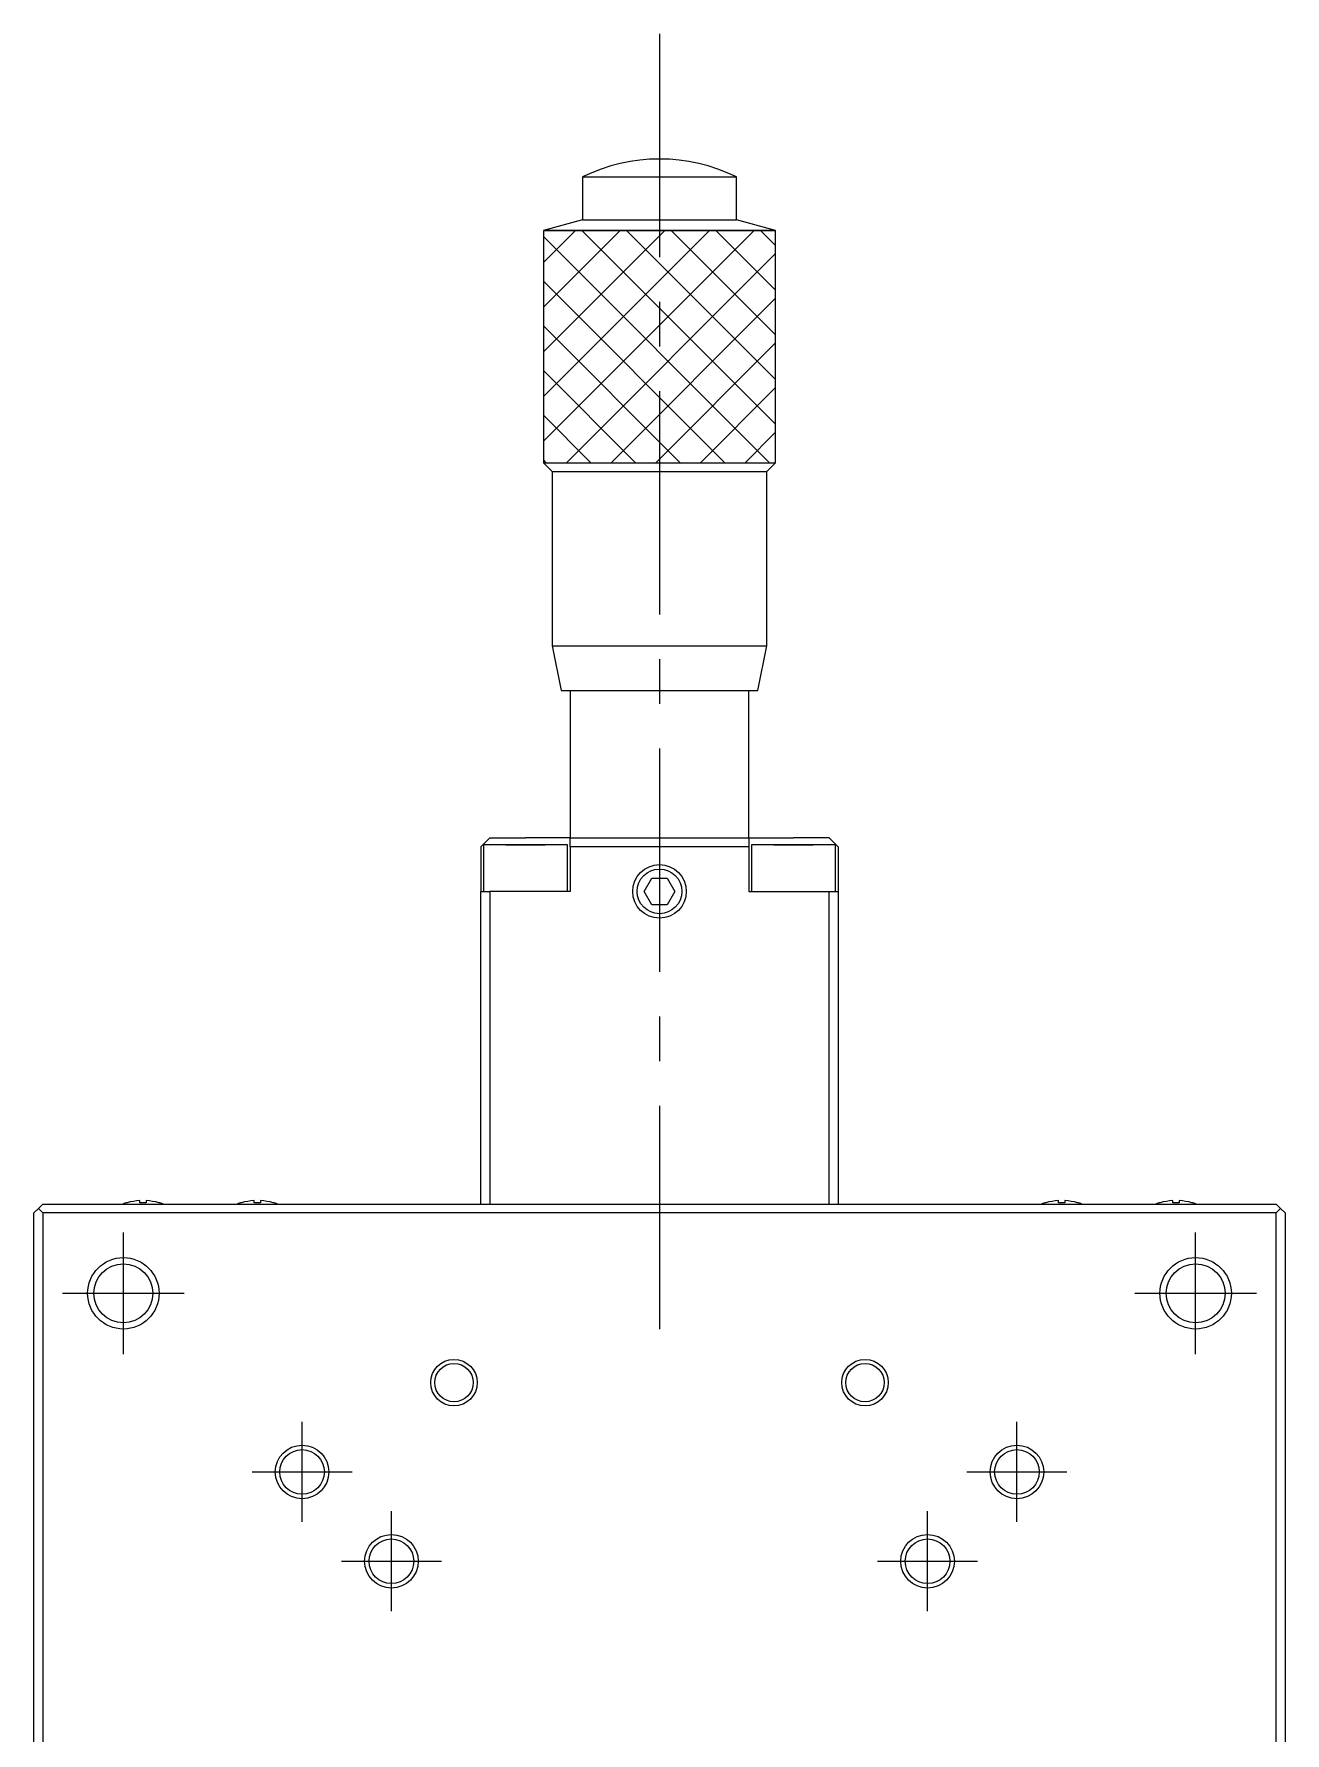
# Model space of a CAD drawing. Extents: x -400 to 382, y -2 to 594.
# Drawn here: x -97.9 to -27.9, y 142.4 to 237.5 of the extents above; entities that cross this region are included whole.
import ezdxf

# ---------------------------------------------------------------- set-up
doc = ezdxf.new("R2010")
doc.units = 0
doc.header["$LTSCALE"] = 10
doc.linetypes.add('CENTER', pattern=[2, 1.25, -0.25, 0.25, -0.25])
doc.linetypes.add('DASHED', pattern=[3.5, 2, -1.5])
doc.layers.get('0').update_dxf_attribs({"linetype": 'CONTINUOUS'})
doc.layers.add('CENTER', color=1, linetype='CENTER')

msp = doc.modelspace()

# ---------------------------------------------------------------- linework, layer by layer
at = {"color": 7, "linetype": 'CONTINUOUS'}
for p, q in [((-67.212276, 229.534681), (-58.612276, 229.534681)), ((-67.212276, 229.534681), (-67.212276, 227.12417)), ((-58.612276, 227.12417), (-58.612276, 229.534681)), ((-67.212276, 227.12417), (-69.412275, 226.534682)), ((-69.412275, 226.534682), (-56.412277, 226.534682)), ((-69.412275, 226.534682), (-69.412275, 213.534681)), ((-67.212276, 227.12417), (-58.612276, 227.12417)), ((-56.412277, 226.534682), (-58.612276, 227.12417)), ((-56.412277, 213.534681), (-56.412277, 226.534682)), ((-69.412275, 213.534681), (-56.412277, 213.534681)), ((-69.412275, 213.534681), (-68.912272, 213.034679)), ((-56.91228, 213.034679), (-56.412277, 213.534681)), ((-68.912272, 213.034679), (-56.91228, 213.034679)), ((-68.912272, 213.034679), (-68.912272, 203.284674)), ((-56.91228, 203.284674), (-56.91228, 213.034679)), ((-68.912272, 203.284674), (-56.91228, 203.284674)), ((-68.912272, 203.284674), (-68.412273, 200.784675)), ((-57.412279, 200.784675), (-56.91228, 203.284674)), ((-68.412273, 200.784675), (-57.412279, 200.784675)), ((-67.912276, 200.784675), (-67.912276, 192.534675)), ((-57.912276, 192.534675), (-57.912276, 200.784675)), ((-72.412276, 192.534675), (-72.912276, 192.034675)), ((-68.062276, 192.134675), (-72.762276, 192.134675)), ((-68.062276, 192.134675), (-72.762276, 192.134675)), ((-72.762276, 192.134675), (-72.762276, 189.534675)), ((-72.412276, 192.534675), (-70.412276, 192.534675)), ((-71.512276, 192.134675), (-70.412276, 192.134675)), ((-70.412276, 192.134675), (-71.512276, 192.134675)), ((-67.912276, 192.534675), (-70.412276, 192.534675)), ((-69.312276, 192.134675), (-70.412276, 192.134675)), ((-70.412276, 192.134675), (-69.312276, 192.134675)), ((-68.062276, 189.534675), (-68.062276, 192.134675)), ((-67.912276, 192.534675), (-57.912276, 192.534675)), ((-67.912276, 192.034675), (-67.912276, 192.534675)), ((-57.912276, 192.534675), (-57.912276, 192.034675)), ((-57.912276, 192.534675), (-55.412276, 192.534675)), ((-53.062276, 192.134675), (-57.762276, 192.134675)), ((-53.062276, 192.134675), (-57.762276, 192.134675)), ((-57.762276, 192.134675), (-57.762276, 189.534675)), ((-56.512276, 192.134675), (-55.412276, 192.134675)), ((-55.412276, 192.134675), (-56.512276, 192.134675)), ((-53.412276, 192.534675), (-55.412276, 192.534675)), ((-54.312276, 192.134675), (-55.412276, 192.134675)), ((-55.412276, 192.134675), (-54.312276, 192.134675)), ((-52.912276, 192.034675), (-53.412276, 192.534675)), ((-53.062276, 189.534675), (-53.062276, 192.134675)), ((-72.912276, 192.034675), (-72.912276, 189.534675)), ((-57.912276, 192.034675), (-67.912276, 192.034675)), ((-67.912276, 192.034675), (-67.912276, 189.534675)), ((-57.912276, 192.034675), (-57.912276, 189.534675)), ((-52.912276, 192.034675), (-52.912276, 189.534675)), ((-63.778301, 189.534675), (-63.345289, 190.284675)), ((-63.345289, 190.284675), (-62.479263, 190.284675)), ((-62.479263, 190.284675), (-62.046251, 189.534675)), ((-72.912276, 172.034675), (-72.912276, 189.534675)), ((-72.912276, 189.534675), (-72.412276, 189.534675)), ((-72.412276, 189.534675), (-72.412276, 172.034675)), ((-67.912276, 189.534675), (-72.412276, 189.534675)), ((-63.345289, 188.784675), (-63.778301, 189.534675)), ((-62.046251, 189.534675), (-62.479263, 188.784675)), ((-57.912276, 189.534675), (-53.412276, 189.534675)), ((-53.412276, 172.034675), (-53.412276, 189.534675)), ((-53.412276, 189.534675), (-52.912276, 189.534675)), ((-52.912276, 189.534675), (-52.912276, 172.034675)), ((-62.479263, 188.784675), (-63.345289, 188.784675)), ((-91.992276, 172.104196), (-91.992276, 172.224533)), ((-91.632276, 172.224533), (-91.632276, 172.104196)), ((-85.592276, 172.104196), (-85.592276, 172.224533)), ((-85.232276, 172.224533), (-85.232276, 172.104196)), ((-40.592276, 172.104196), (-40.592276, 172.224533)), ((-40.232276, 172.224533), (-40.232276, 172.104196)), ((-34.192276, 172.104196), (-34.192276, 172.224533)), ((-33.832276, 172.224533), (-33.832276, 172.104196)), ((-97.662276, 171.784675), (-97.912276, 171.534675)), ((-97.912276, 102.534675), (-97.912276, 171.534675)), ((-97.412276, 172.034675), (-97.662276, 171.784675)), ((-97.412276, 171.534675), (-97.662276, 171.784675)), ((-97.412276, 172.034675), (-28.412276, 172.034675)), ((-97.412276, 171.534675), (-97.412276, 102.534675)), ((-28.412276, 171.534675), (-97.412276, 171.534675)), ((-92.698637, 172.104196), (-92.700892, 172.108819)), ((-92.698637, 172.104196), (-92.700892, 172.108819)), ((-91.632276, 172.104196), (-91.992276, 172.104196)), ((-90.92366, 172.108819), (-90.925914, 172.104196)), ((-90.92366, 172.108819), (-90.925914, 172.104196)), ((-86.298637, 172.104196), (-86.300892, 172.108819)), ((-86.298637, 172.104196), (-86.300892, 172.108819)), ((-85.232276, 172.104196), (-85.592276, 172.104196)), ((-84.52366, 172.108819), (-84.525914, 172.104196)), ((-84.52366, 172.108819), (-84.525914, 172.104196)), ((-41.298637, 172.104196), (-41.300892, 172.108819)), ((-41.298637, 172.104196), (-41.300892, 172.108819)), ((-40.232276, 172.104196), (-40.592276, 172.104196)), ((-39.52366, 172.108819), (-39.525914, 172.104196)), ((-39.52366, 172.108819), (-39.525914, 172.104196)), ((-34.898637, 172.104196), (-34.900892, 172.108819)), ((-34.898637, 172.104196), (-34.900892, 172.108819)), ((-33.832276, 172.104196), (-34.192276, 172.104196)), ((-33.12366, 172.108819), (-33.125914, 172.104196)), ((-33.12366, 172.108819), (-33.125914, 172.104196)), ((-28.162276, 171.784675), (-28.412276, 172.034675)), ((-28.412276, 171.534675), (-28.162276, 171.784675)), ((-28.412276, 102.534675), (-28.412276, 171.534675)), ((-27.912276, 171.534675), (-28.162276, 171.784675)), ((-27.912276, 171.534675), (-27.912276, 102.534675))]:
    msp.add_line(p, q, dxfattribs=at)
at = {"color": 3, "linetype": 'CONTINUOUS'}
for p, q in [((-69.412275, 224.740771), (-67.618364, 226.534682)), ((-69.412275, 222.240771), (-65.118364, 226.534682)), ((-69.412275, 219.740771), (-62.618364, 226.534682)), ((-69.412275, 217.240771), (-60.118364, 226.534682)), ((-69.412275, 214.740771), (-57.618364, 226.534682)), ((-67.257084, 226.534682), (-56.412277, 215.689875)), ((-64.757084, 226.534682), (-56.412277, 218.189875)), ((-62.257084, 226.534682), (-56.412277, 220.689875)), ((-59.757084, 226.534682), (-56.412277, 223.189875)), ((-57.257084, 226.534682), (-56.412277, 225.689875)), ((-69.412275, 226.189873), (-56.757083, 213.534681)), ((-68.118365, 213.534681), (-56.412277, 225.240769)), ((-69.412275, 223.689873), (-59.257083, 213.534681)), ((-65.618365, 213.534681), (-56.412277, 222.740769)), ((-69.412275, 221.189873), (-61.757083, 213.534681)), ((-63.118365, 213.534681), (-56.412277, 220.240769)), ((-69.412275, 218.689873), (-64.257083, 213.534681)), ((-60.618365, 213.534681), (-56.412277, 217.740769)), ((-69.412275, 216.189873), (-66.757083, 213.534681)), ((-58.118365, 213.534681), (-56.412277, 215.240769)), ((-69.412275, 213.689873), (-69.257083, 213.534681))]:
    msp.add_line(p, q, dxfattribs=at)
at = {"color": 3, "linetype": 'DASHED'}
for p, q in [((-56.412277, 226.534682), (-69.412275, 226.534682)), ((-69.412275, 226.534682), (-69.412275, 213.534681)), ((-56.412277, 213.534681), (-56.412277, 226.534682)), ((-69.412275, 213.534681), (-56.412277, 213.534681))]:
    msp.add_line(p, q, dxfattribs=at)
at = {"color": 3, "linetype": 'CONTINUOUS'}
for centre, radius in [((-62.912276, 189.534675), 1.5), ((-92.912276, 167.034675), 2), ((-32.912276, 167.034675), 2), ((-74.412276, 162.034675), 1.3), ((-51.412276, 162.034675), 1.3), ((-82.912276, 157.034675), 1.5), ((-42.912276, 157.034675), 1.5), ((-77.912276, 152.034675), 1.5), ((-47.912276, 152.034675), 1.5)]:
    msp.add_circle(centre, radius, dxfattribs=at)
at = {"color": 7, "linetype": 'CONTINUOUS'}
for centre, radius in [((-62.912276, 189.534675), 1.25), ((-92.912276, 167.034675), 1.65), ((-32.912276, 167.034675), 1.65), ((-74.412276, 162.034675), 1.075), ((-51.412276, 162.034675), 1.075), ((-82.912276, 157.034675), 1.25), ((-42.912276, 157.034675), 1.25), ((-77.912276, 152.034675), 1.25), ((-47.912276, 152.034675), 1.25)]:
    msp.add_circle(centre, radius, dxfattribs=at)
for centre, radius, start, end in [((-62.912274, 220.78968), 9.745001, 63.816215, 116.183798), ((-91.812276, 169.034675), 3.194933, 93.229709, 106.106712), ((-91.812276, 169.034675), 3.194933, 73.893288, 86.770291), ((-85.412276, 169.034675), 3.194933, 93.229709, 106.106712), ((-85.412276, 169.034675), 3.194933, 73.893288, 86.770291), ((-40.412276, 169.034675), 3.194933, 93.229709, 106.106712), ((-40.412276, 169.034675), 3.194933, 73.893288, 86.770291), ((-34.012276, 169.034675), 3.194933, 93.229709, 106.106712), ((-34.012276, 169.034675), 3.194933, 73.893288, 86.770291), ((-91.812276, 169.034675), 3.2, 106.122533, 110.364135), ((-91.812276, 169.034675), 3.2, 69.635865, 73.877467), ((-85.412276, 169.034675), 3.2, 106.122533, 110.364135), ((-85.412276, 169.034675), 3.2, 69.635865, 73.877467), ((-40.412276, 169.034675), 3.2, 106.122533, 110.364135), ((-40.412276, 169.034675), 3.2, 69.635865, 73.877467), ((-34.012276, 169.034675), 3.2, 106.122533, 110.364135), ((-34.012276, 169.034675), 3.2, 69.635865, 73.877467)]:
    msp.add_arc(centre, radius, start, end, dxfattribs=at)
at = {"layer": 'CENTER', "color": 1, "linetype": 'CENTER'}
for p, q in [((-62.912276, 237.534678), (-62.912276, 165.034678)), ((-92.912276, 163.634675), (-92.912276, 170.434675)), ((-32.912276, 163.634675), (-32.912276, 170.434675)), ((-96.312276, 167.034675), (-89.512276, 167.034675)), ((-36.312276, 167.034675), (-29.512276, 167.034675)), ((-82.912276, 154.234675), (-82.912276, 159.834675)), ((-42.912276, 154.234675), (-42.912276, 159.834675)), ((-85.712276, 157.034675), (-80.112276, 157.034675)), ((-45.712276, 157.034675), (-40.112276, 157.034675)), ((-77.912276, 149.234675), (-77.912276, 154.834675)), ((-47.912276, 149.234675), (-47.912276, 154.834675)), ((-80.712276, 152.034675), (-75.112276, 152.034675)), ((-50.712276, 152.034675), (-45.112276, 152.034675))]:
    msp.add_line(p, q, dxfattribs=at)

doc.saveas('drawing.dxf')
